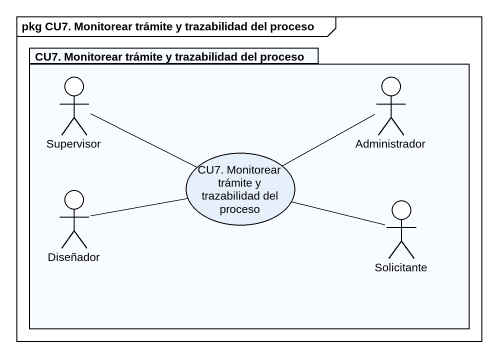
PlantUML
@startuml
mainframe pkg CU7. Monitorear trámite y trazabilidad del proceso
package "CU7. Monitorear trámite y trazabilidad del proceso" as CU7_Monitorear_trámite_y {
  actor Supervisor
  actor Administrador
  actor Diseñador
  usecase "CU7. Monitorear trámite y trazabilidad del proceso" as CU7_Monitorear_trámite_y_2
  actor Solicitante
}
Supervisor -right- CU7_Monitorear_trámite_y_2
Diseñador -right- CU7_Monitorear_trámite_y_2
CU7_Monitorear_trámite_y_2 -right- Administrador
CU7_Monitorear_trámite_y_2 -right- Solicitante
@enduml
